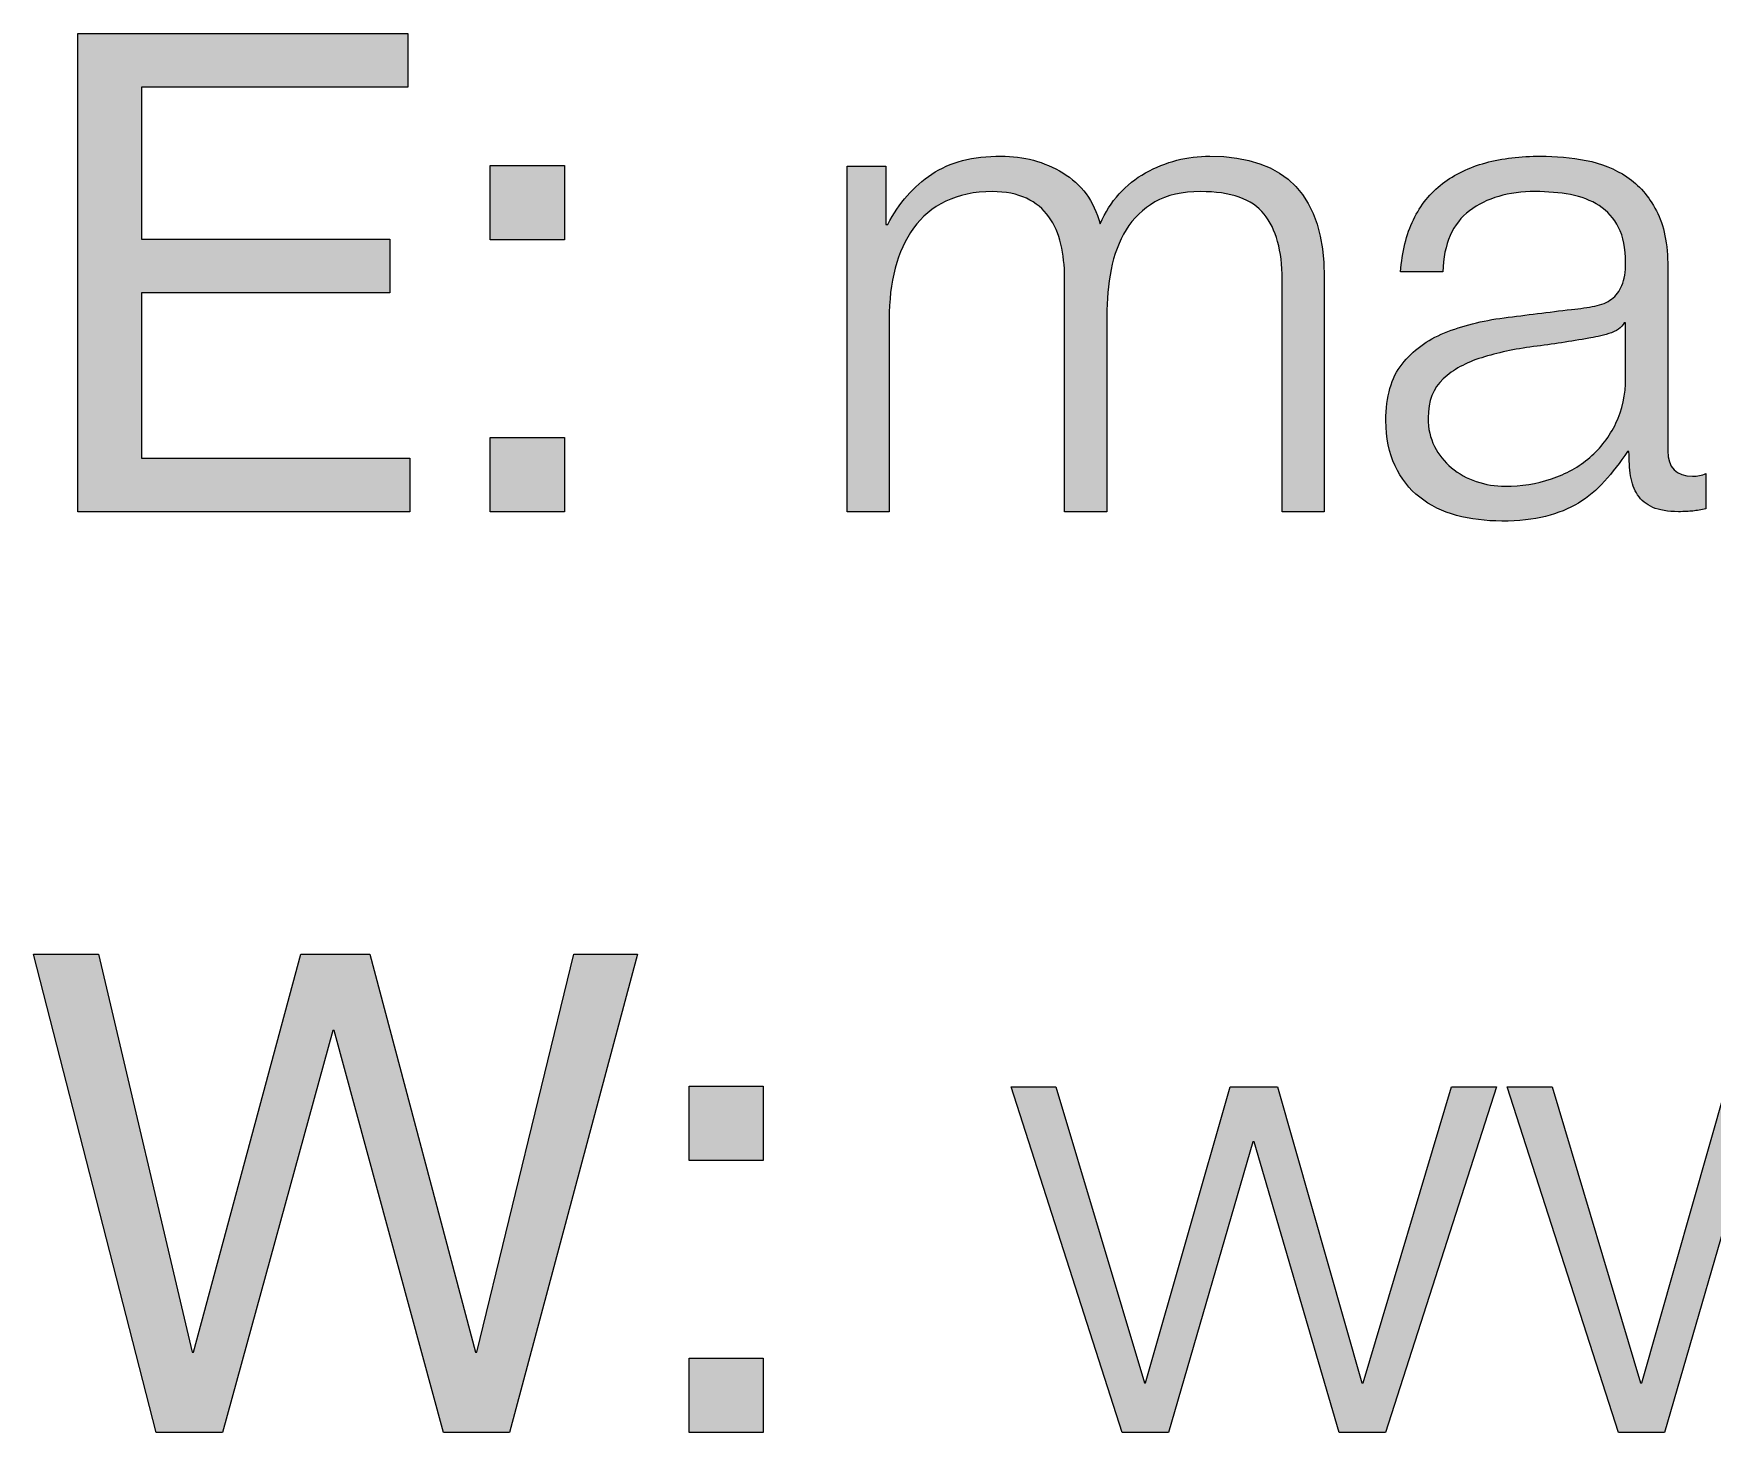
# Paper-space layout 'A4mask' of a CAD drawing. Extents: x 62 to 256, y -11 to 268.
# Drawn here: x 212.61 to 219.64, y 231.59 to 237.45 of the extents above; entities that cross this region are included whole.
import ezdxf
from ezdxf.enums import TextEntityAlignment as Align

# ---------------------------------------------------------------- set-up
doc = ezdxf.new("R2010")
doc.units = 0
doc.layers.get('0').update_dxf_attribs({"linetype": 'CONTINUOUS'})
doc.layers.get('Defpoints').update_dxf_attribs({"linetype": 'CONTINUOUS'})
doc.layers.add('JPP_Mask', color=7, linetype='CONTINUOUS')
doc.styles.add('JPP', font='arial.ttf')

# ---------------------------------------------------------------- blocks, each defined once
blk = doc.blocks.new('A4mask')
at = {"true_color": 0x0081c6}
for points in [[(146.0281, 241.4189), (144.9045, 241.4189), (144.9045, 242.1112), (145.9439, 242.1112), (145.9439, 242.3352), (144.9045, 242.3352), (144.9045, 242.9714), (146.0199, 242.9714), (146.0199, 243.1954), (144.6384, 243.1954), (144.6384, 241.1949), (146.0281, 241.1949)], [(146.6752, 242.6434), (146.3643, 242.6434), (146.3643, 242.3325), (146.6752, 242.3325)], [(146.6752, 241.5058), (146.3643, 241.5058), (146.3643, 241.1949), (146.6752, 241.1949)], [(144.7253, 239.3429), (144.4534, 239.3429), (144.9661, 237.3424), (145.2435, 237.3424), (145.7059, 239.0234), (145.7117, 239.0234), (146.1683, 237.3424), (146.4457, 237.3424), (146.9806, 239.3429), (146.7145, 239.3429), (146.3082, 237.6786), (146.3027, 237.6786), (145.8601, 239.3429), (145.5715, 239.3429), (145.1231, 237.6786), (145.1176, 237.6786)], [(147.5073, 238.7908), (147.1964, 238.7908), (147.1964, 238.4799), (147.5073, 238.4799)], [(147.5073, 237.6533), (147.1964, 237.6533), (147.1964, 237.3424), (147.5073, 237.3424)]]:
    blk.add_hatch(color=142, dxfattribs=at).paths.add_polyline_path(points)
at = {"true_color": 0x004a91}
h = blk.add_hatch(color=154, dxfattribs=at)
edge = h.paths.add_edge_path()
edge.add_spline(control_points=[(148.7608, 242.6126), (148.6835, 242.6594), (148.597, 242.6827), (148.5019, 242.6827)], knot_values=[4, 4, 4, 4, 5, 5, 5, 5], degree=3, periodic=0)
edge.add_spline(control_points=[(148.5019, 242.6827), (148.3843, 242.6827), (148.2875, 242.6574), (148.2119, 242.6071)], knot_values=[3, 3, 3, 3, 4, 4, 4, 4], degree=3, periodic=0)
edge.add_spline(control_points=[(148.2119, 242.6071), (148.1363, 242.5565), (148.0751, 242.4867), (148.0282, 242.3968)], knot_values=[2, 2, 2, 2, 3, 3, 3, 3], degree=3, periodic=0)
edge.add_spline(control_points=[(148.0282, 242.3968), (148.0282, 242.3968), (148.02, 242.3968), (148.02, 242.3968)], knot_values=[1.00001, 1.00001, 1.00001, 1.00001, 2, 2, 2, 2], degree=3, periodic=0)
edge.add_spline(control_points=[(148.02, 242.3968), (148.02, 242.3968), (148.02, 242.4577), (148.02, 242.5187)], knot_values=[0.5, 0.5, 0.5, 0.5, 1, 1, 1, 1], degree=3, periodic=0)
edge.add_spline(control_points=[(148.02, 242.5187), (148.02, 242.5797), (148.02, 242.6406), (148.02, 242.6406), (148.02, 242.6406), (148.0099, 242.6406), (147.9946, 242.6406)], knot_values=[32.749965, 32.749965, 32.749965, 32.749965, 33.249965, 33.249965, 33.249965, 33.5, 33.5, 33.5, 33.5], degree=3, periodic=0)
edge.add_spline(control_points=[(147.9946, 242.6406), (147.9794, 242.6406), (147.9591, 242.6406), (147.9388, 242.6406)], knot_values=[32.49997, 32.49997, 32.49997, 32.49997, 32.749965, 32.749965, 32.749965, 32.749965], degree=3, periodic=0)
edge.add_spline(control_points=[(147.9388, 242.6406), (147.9286, 242.6406), (147.9185, 242.6406), (147.9089, 242.6406)], knot_values=[32.374972, 32.374972, 32.374972, 32.374972, 32.49997, 32.49997, 32.49997, 32.49997], degree=3, periodic=0)
edge.add_spline(control_points=[(147.9089, 242.6406), (147.8994, 242.6406), (147.8905, 242.6406), (147.8829, 242.6406)], knot_values=[32.249975, 32.249975, 32.249975, 32.249975, 32.374973, 32.374973, 32.374973, 32.374973], degree=3, periodic=0)
edge.add_spline(control_points=[(147.8725, 242.6406), (147.8694, 242.6406), (147.8667, 242.6406), (147.8645, 242.6406)], knot_values=[32.124977, 32.124977, 32.124977, 32.124977, 32.187476, 32.187476, 32.187476, 32.187476], degree=3, periodic=0)
edge.add_spline(control_points=[(147.8575, 242.6406), (147.8575, 242.6406), (147.8575, 242.6406), (147.8575, 242.6406), (147.8575, 242.6406), (147.8575, 242.6406), (147.8575, 242.6406)], knot_values=[31.99998, 31.99998, 31.99998, 31.99998, 32, 32, 32, 32.001445, 32.001445, 32.001445, 32.001445], degree=3, periodic=0)
edge.add_spline(control_points=[(147.8575, 242.6406), (147.8575, 242.6406), (147.8575, 242.2792), (147.8575, 241.9177)], knot_values=[31.49999, 31.49999, 31.49999, 31.49999, 31.99998, 31.99998, 31.99998, 31.99998], degree=3, periodic=0)
edge.add_spline(control_points=[(147.8575, 241.9177), (147.8575, 241.5563), (147.8575, 241.1949), (147.8575, 241.1949), (147.8575, 241.1949), (147.8575, 241.1949), (147.8575, 241.1949)], knot_values=[30.999023, 30.999023, 30.999023, 30.999023, 31.499013, 31.499013, 31.499013, 31.49999, 31.49999, 31.49999, 31.49999], degree=3, periodic=0)
edge.add_spline(control_points=[(147.8651, 241.1949), (147.8675, 241.1949), (147.8705, 241.1949), (147.8738, 241.1949)], knot_values=[30.812504, 30.812504, 30.812504, 30.812504, 30.875002, 30.875002, 30.875002, 30.875002], degree=3, periodic=0)
edge.add_spline(control_points=[(147.8738, 241.1949), (147.8772, 241.1949), (147.881, 241.1949), (147.8851, 241.1949)], knot_values=[30.750005, 30.750005, 30.750005, 30.750005, 30.812504, 30.812504, 30.812504, 30.812504], degree=3, periodic=0)
edge.add_spline(control_points=[(147.8851, 241.1949), (147.8934, 241.1949), (147.903, 241.1949), (147.9134, 241.1949)], knot_values=[30.625007, 30.625007, 30.625007, 30.625007, 30.750005, 30.750005, 30.750005, 30.750005], degree=3, periodic=0)
edge.add_spline(control_points=[(147.9134, 241.1949), (147.9237, 241.1949), (147.9348, 241.1949), (147.9458, 241.1949)], knot_values=[30.50001, 30.50001, 30.50001, 30.50001, 30.625007, 30.625007, 30.625007, 30.625007], degree=3, periodic=0)
edge.add_spline(control_points=[(147.9458, 241.1949), (147.9678, 241.1949), (147.9899, 241.1949), (148.0065, 241.1949)], knot_values=[30.250015, 30.250015, 30.250015, 30.250015, 30.50001, 30.50001, 30.50001, 30.50001], degree=3, periodic=0)
edge.add_spline(control_points=[(148.0065, 241.1949), (148.023, 241.1949), (148.034, 241.1949), (148.034, 241.1949), (148.034, 241.1949), (148.034, 241.1949), (148.034, 241.1949)], knot_values=[29.999532, 29.999532, 29.999532, 29.999532, 30.249547, 30.249547, 30.249547, 30.250015, 30.250015, 30.250015, 30.250015], degree=3, periodic=0)
edge.add_spline(control_points=[(148.034, 241.204), (148.034, 241.2069), (148.034, 241.2106), (148.034, 241.2148)], knot_values=[29.906272, 29.906272, 29.906272, 29.906272, 29.937521, 29.937521, 29.937521, 29.937521], degree=3, periodic=0)
edge.add_spline(control_points=[(148.034, 241.2148), (148.034, 241.2191), (148.034, 241.224), (148.034, 241.2296)], knot_values=[29.875022, 29.875022, 29.875022, 29.875022, 29.906272, 29.906272, 29.906272, 29.906272], degree=3, periodic=0)
edge.add_spline(control_points=[(148.034, 241.2296), (148.034, 241.2406), (148.034, 241.254), (148.034, 241.2693)], knot_values=[29.812524, 29.812524, 29.812524, 29.812524, 29.875022, 29.875022, 29.875022, 29.875022], degree=3, periodic=0)
edge.add_spline(control_points=[(148.034, 241.2693), (148.034, 241.2847), (148.034, 241.302), (148.034, 241.3209)], knot_values=[29.750025, 29.750025, 29.750025, 29.750025, 29.812524, 29.812524, 29.812524, 29.812524], degree=3, periodic=0)
edge.add_spline(control_points=[(148.034, 241.3209), (148.034, 241.3588), (148.034, 241.4029), (148.034, 241.4502)], knot_values=[29.625028, 29.625028, 29.625028, 29.625028, 29.750025, 29.750025, 29.750025, 29.750025], degree=3, periodic=0)
edge.add_spline(control_points=[(148.034, 241.4502), (148.034, 241.592), (148.034, 241.7622), (148.034, 241.8756)], knot_values=[29.250035, 29.250035, 29.250035, 29.250035, 29.625028, 29.625028, 29.625028, 29.625028], degree=3, periodic=0)
edge.add_spline(control_points=[(148.034, 241.8756), (148.034, 241.9513), (148.034, 242.0017), (148.034, 242.0017), (148.034, 242.0783), (148.0422, 242.1488), (148.059, 242.2134)], knot_values=[28, 28, 28, 28, 28.250035, 28.250035, 28.250035, 29.250035, 29.250035, 29.250035, 29.250035], degree=3, periodic=0)
edge.add_spline(control_points=[(148.059, 242.2134), (148.0758, 242.2777), (148.1018, 242.3338), (148.1363, 242.3814)], knot_values=[27, 27, 27, 27, 28, 28, 28, 28], degree=3, periodic=0)
edge.add_spline(control_points=[(148.1363, 242.3814), (148.1708, 242.4293), (148.2156, 242.4665), (148.2707, 242.4936), (148.3258, 242.5206), (148.3908, 242.5343), (148.4653, 242.5343)], knot_values=[25, 25, 25, 25, 26, 26, 26, 27, 27, 27, 27], degree=3, periodic=0)
edge.add_spline(control_points=[(148.4653, 242.5343), (148.5214, 242.5343), (148.569, 242.5247), (148.6083, 242.5062)], knot_values=[24, 24, 24, 24, 25, 25, 25, 25], degree=3, periodic=0)
edge.add_spline(control_points=[(148.6083, 242.5062), (148.6476, 242.4874), (148.6787, 242.4618), (148.702, 242.4293)], knot_values=[23, 23, 23, 23, 24, 24, 24, 24], degree=3, periodic=0)
edge.add_spline(control_points=[(148.702, 242.4293), (148.7256, 242.3964), (148.7424, 242.3581), (148.7526, 242.3143)], knot_values=[22, 22, 22, 22, 23, 23, 23, 23], degree=3, periodic=0)
edge.add_spline(control_points=[(148.7526, 242.3143), (148.7629, 242.2702), (148.768, 242.224), (148.768, 242.1755)], knot_values=[21, 21, 21, 21, 22, 22, 22, 22], degree=3, periodic=0)
edge.add_spline(control_points=[(148.768, 242.1755), (148.768, 242.1755), (148.768, 241.1949), (148.768, 241.1949), (148.768, 241.1949), (148.8121, 241.1949), (148.8562, 241.1949)], knot_values=[19.5, 19.5, 19.5, 19.5, 20.5, 20.5, 20.5, 21, 21, 21, 21], degree=3, periodic=0)
edge.add_spline(control_points=[(148.8562, 241.1949), (148.9004, 241.1949), (148.9445, 241.1949), (148.9445, 241.1949), (148.9445, 241.1949), (148.9445, 241.3994), (148.9445, 241.604)], knot_values=[18.5, 18.5, 18.5, 18.5, 19, 19, 19, 19.5, 19.5, 19.5, 19.5], degree=3, periodic=0)
edge.add_spline(control_points=[(148.9445, 241.604), (148.9445, 241.8085), (148.9445, 242.013), (148.9445, 242.013), (148.9445, 242.0804), (148.9506, 242.145), (148.9626, 242.2076)], knot_values=[17, 17, 17, 17, 17.5, 17.5, 17.5, 18.5, 18.5, 18.5, 18.5], degree=3, periodic=0)
edge.add_spline(control_points=[(148.9626, 242.2076), (148.9749, 242.2702), (148.9958, 242.326), (149.0259, 242.3745)], knot_values=[16, 16, 16, 16, 17, 17, 17, 17], degree=3, periodic=0)
edge.add_spline(control_points=[(149.0259, 242.3745), (149.0556, 242.4231), (149.0957, 242.4618), (149.1463, 242.4908)], knot_values=[15, 15, 15, 15, 16, 16, 16, 16], degree=3, periodic=0)
edge.add_spline(control_points=[(149.1463, 242.4908), (149.1966, 242.5196), (149.2602, 242.5343), (149.3368, 242.5343)], knot_values=[14, 14, 14, 14, 15, 15, 15, 15], degree=3, periodic=0)
edge.add_spline(control_points=[(149.3368, 242.5343), (149.4637, 242.5343), (149.5526, 242.5028), (149.6029, 242.4402)], knot_values=[13, 13, 13, 13, 14, 14, 14, 14], degree=3, periodic=0)
edge.add_spline(control_points=[(149.6029, 242.4402), (149.6535, 242.3776), (149.6785, 242.2866), (149.6785, 242.1673)], knot_values=[12, 12, 12, 12, 13, 13, 13, 13], degree=3, periodic=0)
edge.add_spline(control_points=[(149.6785, 242.1673), (149.6785, 242.1673), (149.6785, 241.1949), (149.6785, 241.1949), (149.6785, 241.1949), (149.7226, 241.1949), (149.7667, 241.1949)], knot_values=[10.5, 10.5, 10.5, 10.5, 11.5, 11.5, 11.5, 12, 12, 12, 12], degree=3, periodic=0)
edge.add_spline(control_points=[(149.7667, 241.1949), (149.8108, 241.1949), (149.855, 241.1949), (149.855, 241.1949), (149.855, 241.1949), (149.855, 241.44), (149.855, 241.6852)], knot_values=[9.5, 9.5, 9.5, 9.5, 10, 10, 10, 10.5, 10.5, 10.5, 10.5], degree=3, periodic=0)
edge.add_spline(control_points=[(149.855, 241.6852), (149.855, 241.9303), (149.855, 242.1755), (149.855, 242.1755), (149.855, 242.5137), (149.6952, 242.6827), (149.3761, 242.6827)], knot_values=[8, 8, 8, 8, 8.5, 8.5, 8.5, 9.5, 9.5, 9.5, 9.5], degree=3, periodic=0)
edge.add_spline(control_points=[(149.3761, 242.6827), (149.2807, 242.6827), (149.1911, 242.6594), (149.107, 242.6126)], knot_values=[7, 7, 7, 7, 8, 8, 8, 8], degree=3, periodic=0)
edge.add_spline(control_points=[(149.107, 242.6126), (149.0228, 242.5661), (148.9595, 242.4949), (148.9164, 242.3998)], knot_values=[6, 6, 6, 6, 7, 7, 7, 7], degree=3, periodic=0)
edge.add_spline(control_points=[(148.9164, 242.3998), (148.8905, 242.4949), (148.8385, 242.5661), (148.7608, 242.6126)], knot_values=[5, 5, 5, 5, 6, 6, 6, 6], degree=3, periodic=0)
h = blk.add_hatch(color=154, dxfattribs=at)
edge = h.paths.add_edge_path()
edge.add_spline(control_points=[(151.2925, 241.4497), (151.2925, 241.4497), (151.2925, 242.2175), (151.2925, 242.2175), (151.2925, 242.3147), (151.2767, 242.3937), (151.2449, 242.4542)], knot_values=[6, 6, 6, 6, 7, 7, 7, 8, 8, 8, 8], degree=3, periodic=0)
edge.add_spline(control_points=[(151.2449, 242.4542), (151.2131, 242.5151), (151.1721, 242.5623), (151.1215, 242.5958)], knot_values=[5, 5, 5, 5, 6, 6, 6, 6], degree=3, periodic=0)
edge.add_spline(control_points=[(151.1215, 242.5958), (151.0712, 242.6293), (151.0141, 242.6523), (150.9508, 242.6646)], knot_values=[4, 4, 4, 4, 5, 5, 5, 5], degree=3, periodic=0)
edge.add_spline(control_points=[(150.9508, 242.6646), (150.8872, 242.6765), (150.8236, 242.6827), (150.7599, 242.6827)], knot_values=[3, 3, 3, 3, 4, 4, 4, 4], degree=3, periodic=0)
edge.add_spline(control_points=[(150.7599, 242.6827), (150.6761, 242.6827), (150.5995, 242.6735), (150.5304, 242.6547), (150.4614, 242.6358), (150.4012, 242.6071), (150.3495, 242.5678)], knot_values=[1, 1, 1, 1, 2, 2, 2, 3, 3, 3, 3], degree=3, periodic=0)
edge.add_spline(control_points=[(150.3495, 242.5678), (150.2982, 242.5284), (150.2575, 242.4782), (150.2278, 242.4166)], knot_values=[0, 0, 0, 0, 1, 1, 1, 1], degree=3, periodic=0)
edge.add_spline(control_points=[(150.2278, 242.4166), (150.198, 242.3547), (150.1802, 242.2818), (150.1744, 242.1981)], knot_values=[41, 41, 41, 41, 42, 42, 42, 42], degree=3, periodic=0)
edge.add_spline(control_points=[(150.1744, 242.1981), (150.1744, 242.1981), (150.3509, 242.1981), (150.3509, 242.1981), (150.3546, 242.3157), (150.3923, 242.4012), (150.4631, 242.4542)], knot_values=[39, 39, 39, 39, 40, 40, 40, 41, 41, 41, 41], degree=3, periodic=0)
edge.add_spline(control_points=[(150.4631, 242.4542), (150.5342, 242.5076), (150.6255, 242.5343), (150.7377, 242.5343)], knot_values=[38, 38, 38, 38, 39, 39, 39, 39], degree=3, periodic=0)
edge.add_spline(control_points=[(150.7377, 242.5343), (150.79, 242.5343), (150.8389, 242.5298), (150.8848, 242.5216)], knot_values=[37, 37, 37, 37, 38, 38, 38, 38], degree=3, periodic=0)
edge.add_spline(control_points=[(150.8848, 242.5216), (150.9306, 242.5131), (150.9706, 242.4977), (151.0052, 242.4754)], knot_values=[36, 36, 36, 36, 37, 37, 37, 37], degree=3, periodic=0)
edge.add_spline(control_points=[(151.0052, 242.4754), (151.0397, 242.4529), (151.0671, 242.4224), (151.0866, 242.3845)], knot_values=[35, 35, 35, 35, 36, 36, 36, 36], degree=3, periodic=0)
edge.add_spline(control_points=[(151.0866, 242.3845), (151.1061, 242.3461), (151.116, 242.2969), (151.116, 242.237)], knot_values=[34, 34, 34, 34, 35, 35, 35, 35], degree=3, periodic=0)
edge.add_spline(control_points=[(151.116, 242.237), (151.116, 242.1981), (151.1109, 242.1662), (151.1006, 242.142), (151.0903, 242.1177), (151.0756, 242.0985), (151.0572, 242.0845)], knot_values=[32, 32, 32, 32, 33, 33, 33, 34, 34, 34, 34], degree=3, periodic=0)
edge.add_spline(control_points=[(151.0572, 242.0845), (151.0383, 242.0705), (151.0151, 242.0606), (150.987, 242.0551), (150.959, 242.0496), (150.9265, 242.0448), (150.8889, 242.0411)], knot_values=[30, 30, 30, 30, 31, 31, 31, 32, 32, 32, 32], degree=3, periodic=0)
edge.add_spline(control_points=[(150.8889, 242.0411), (150.7938, 242.0298), (150.6997, 242.0181), (150.6074, 242.0062)], knot_values=[29, 29, 29, 29, 30, 30, 30, 30], degree=3, periodic=0)
edge.add_spline(control_points=[(150.6074, 242.0062), (150.5151, 241.9939), (150.4319, 241.973), (150.3581, 241.9429)], knot_values=[28, 28, 28, 28, 29, 29, 29, 29], degree=3, periodic=0)
edge.add_spline(control_points=[(150.3581, 241.9429), (150.2842, 241.9131), (150.225, 241.8697), (150.1802, 241.8126)], knot_values=[27, 27, 27, 27, 28, 28, 28, 28], degree=3, periodic=0)
edge.add_spline(control_points=[(150.1802, 241.8126), (150.1354, 241.7558), (150.1128, 241.6768), (150.1128, 241.5759)], knot_values=[26, 26, 26, 26, 27, 27, 27, 27], degree=3, periodic=0)
edge.add_spline(control_points=[(150.1128, 241.5759), (150.1128, 241.5031), (150.1255, 241.4401), (150.1508, 241.3868)], knot_values=[25, 25, 25, 25, 26, 26, 26, 26], degree=3, periodic=0)
edge.add_spline(control_points=[(150.1508, 241.3868), (150.1758, 241.3338), (150.2103, 241.2896), (150.2544, 241.2551)], knot_values=[24, 24, 24, 24, 25, 25, 25, 25], degree=3, periodic=0)
edge.add_spline(control_points=[(150.2544, 241.2551), (150.2982, 241.2206), (150.3495, 241.1952), (150.4083, 241.1795), (150.4672, 241.1638), (150.5304, 241.1556), (150.5975, 241.1556)], knot_values=[22, 22, 22, 22, 23, 23, 23, 24, 24, 24, 24], degree=3, periodic=0)
edge.add_spline(control_points=[(150.5975, 241.1556), (150.6686, 241.1556), (150.7298, 241.1624), (150.7811, 241.1754), (150.8325, 241.1884), (150.8783, 241.2069), (150.9183, 241.2312)], knot_values=[20, 20, 20, 20, 21, 21, 21, 22, 22, 22, 22], degree=3, periodic=0)
edge.add_spline(control_points=[(150.9183, 241.2312), (150.9587, 241.2554), (150.9949, 241.2859), (151.0277, 241.3225)], knot_values=[19, 19, 19, 19, 20, 20, 20, 20], degree=3, periodic=0)
edge.add_spline(control_points=[(151.0277, 241.3225), (151.0602, 241.3587), (151.0927, 241.4005), (151.1242, 241.447)], knot_values=[18, 18, 18, 18, 19, 19, 19, 19], degree=3, periodic=0)
edge.add_spline(control_points=[(151.13, 241.447), (151.13, 241.4097), (151.1324, 241.3755), (151.1368, 241.3447)], knot_values=[16, 16, 16, 16, 17, 17, 17, 17], degree=3, periodic=0)
edge.add_spline(control_points=[(151.1368, 241.3447), (151.1416, 241.3139), (151.1516, 241.2872), (151.1663, 241.265)], knot_values=[15, 15, 15, 15, 16, 16, 16, 16], degree=3, periodic=0)
edge.add_spline(control_points=[(151.1663, 241.265), (151.1813, 241.2424), (151.2022, 241.2253), (151.2295, 241.213)], knot_values=[14, 14, 14, 14, 15, 15, 15, 15], degree=3, periodic=0)
edge.add_spline(control_points=[(151.2295, 241.213), (151.2566, 241.2011), (151.2925, 241.1949), (151.3373, 241.1949)], knot_values=[13, 13, 13, 13, 14, 14, 14, 14], degree=3, periodic=0)
edge.add_spline(control_points=[(151.3373, 241.1949), (151.3616, 241.1949), (151.3817, 241.1959), (151.3975, 241.1976)], knot_values=[12, 12, 12, 12, 13, 13, 13, 13], degree=3, periodic=0)
edge.add_spline(control_points=[(151.3975, 241.1976), (151.4135, 241.1997), (151.4317, 241.2024), (151.4522, 241.2062)], knot_values=[11, 11, 11, 11, 12, 12, 12, 12], degree=3, periodic=0)
edge.add_spline(control_points=[(151.4522, 241.2062), (151.4522, 241.2062), (151.4522, 241.3546), (151.4522, 241.3546), (151.4354, 241.3471), (151.4166, 241.3433), (151.3961, 241.3433)], knot_values=[9, 9, 9, 9, 10, 10, 10, 11, 11, 11, 11], degree=3, periodic=0)
edge.add_spline(control_points=[(151.3961, 241.3433), (151.327, 241.3433), (151.2925, 241.3789), (151.2925, 241.4497)], knot_values=[8, 8, 8, 8, 9, 9, 9, 9], degree=3, periodic=0)
edge = h.paths.add_edge_path(flags=16)
edge.add_spline(control_points=[(151.1102, 241.985), (151.1102, 241.985), (151.116, 241.985), (151.116, 241.985), (151.116, 241.985), (151.116, 241.7551), (151.116, 241.7551), (151.116, 241.6843), (151.1023, 241.6207), (151.0753, 241.5646)], knot_values=[13, 13, 13, 13, 13.99998, 13.99998, 13.99998, 14.99998, 14.99998, 14.99998, 15.99998, 15.99998, 15.99998, 15.99998], degree=3, periodic=0)
edge.add_spline(control_points=[(151.0753, 241.5646), (151.0483, 241.5089), (151.0117, 241.461), (150.9662, 241.422)], knot_values=[12, 12, 12, 12, 13, 13, 13, 13], degree=3, periodic=0)
edge.add_spline(control_points=[(150.9662, 241.422), (150.9204, 241.3827), (150.8667, 241.3526), (150.8051, 241.3321)], knot_values=[11, 11, 11, 11, 12, 12, 12, 12], degree=3, periodic=0)
edge.add_spline(control_points=[(150.8051, 241.3321), (150.7432, 241.3115), (150.6789, 241.3013), (150.6115, 241.3013)], knot_values=[10, 10, 10, 10, 11, 11, 11, 11], degree=3, periodic=0)
edge.add_spline(control_points=[(150.6115, 241.3013), (150.5705, 241.3013), (150.5304, 241.3078), (150.4911, 241.3211)], knot_values=[9, 9, 9, 9, 10, 10, 10, 10], degree=3, periodic=0)
edge.add_spline(control_points=[(150.4911, 241.3211), (150.4518, 241.3341), (150.4172, 241.3533), (150.3875, 241.3786)], knot_values=[8, 8, 8, 8, 9, 9, 9, 9], degree=3, periodic=0)
edge.add_spline(control_points=[(150.3875, 241.3786), (150.3577, 241.4035), (150.3338, 241.4336), (150.316, 241.4682), (150.2982, 241.5027), (150.2893, 241.5424), (150.2893, 241.5872)], knot_values=[6, 6, 6, 6, 7, 7, 7, 8, 8, 8, 8], degree=3, periodic=0)
edge.add_spline(control_points=[(150.2893, 241.5872), (150.2893, 241.658), (150.3105, 241.7127), (150.3526, 241.751)], knot_values=[5, 5, 5, 5, 6, 6, 6, 6], degree=3, periodic=0)
edge.add_spline(control_points=[(150.3526, 241.751), (150.3943, 241.7893), (150.448, 241.8188), (150.5137, 241.8393)], knot_values=[4, 4, 4, 4, 5, 5, 5, 5], degree=3, periodic=0)
edge.add_spline(control_points=[(150.5137, 241.8393), (150.579, 241.8598), (150.6512, 241.8752), (150.7305, 241.8854)], knot_values=[3, 3, 3, 3, 4, 4, 4, 4], degree=3, periodic=0)
edge.add_spline(control_points=[(150.7305, 241.8854), (150.8102, 241.8957), (150.8872, 241.9073), (150.9617, 241.9207)], knot_values=[2, 2, 2, 2, 3, 3, 3, 3], degree=3, periodic=0)
edge.add_spline(control_points=[(150.9617, 241.9207), (150.986, 241.9244), (151.0141, 241.9309), (151.0459, 241.9402), (151.0777, 241.9494), (151.0992, 241.9645), (151.1102, 241.985)], knot_values=[0, 0, 0, 0, 1, 1, 1, 2, 2, 2, 2], degree=3, periodic=0)
for points in [[(149.5557, 238.5583), (149.5612, 238.5583), (149.9172, 237.3424), (150.1104, 237.3424), (150.5756, 238.7881), (150.3878, 238.7881), (150.0181, 237.5496), (150.0123, 237.5496), (149.6593, 238.7881), (149.4603, 238.7881), (149.1073, 237.5496), (149.1018, 237.5496), (148.7318, 238.7881), (148.5443, 238.7881), (149.0091, 237.3424), (149.2027, 237.3424)], [(152.652, 238.7881), (152.4642, 238.7881), (152.0945, 237.5496), (152.0887, 237.5496), (151.7357, 238.7881), (151.5367, 238.7881), (151.1837, 237.5496), (151.1782, 237.5496), (150.8082, 238.7881), (150.6207, 238.7881), (151.0855, 237.3424), (151.2791, 237.3424), (151.6321, 238.5583), (151.6376, 238.5583), (151.9936, 237.3424), (152.1869, 237.3424)]]:
    blk.add_hatch(color=154, dxfattribs=at).paths.add_polyline_path(points)
at = {"layer": 'Defpoints', "color": 142, "true_color": 0x0081c6}
for points in [[(146.0199, 243.1954), (146.0199, 242.9714), (144.9045, 242.9714), (144.9045, 242.3352), (145.9439, 242.3352), (145.9439, 242.1112), (144.9045, 242.1112), (144.9045, 241.4189), (146.0281, 241.4189), (146.0281, 241.1949), (144.6384, 241.1949), (144.6384, 243.1954), (146.0199, 243.1954)], [(146.3643, 242.3325), (146.3643, 242.6434), (146.6752, 242.6434), (146.6752, 242.3325), (146.3643, 242.3325)], [(146.6752, 241.5058), (146.6752, 241.1949), (146.3643, 241.1949), (146.3643, 241.5058), (146.6752, 241.5058)], [(146.1683, 237.3424), (145.7117, 239.0234), (145.7059, 239.0234), (145.2435, 237.3424), (144.9661, 237.3424), (144.4534, 239.3429), (144.7253, 239.3429), (145.1176, 237.6786), (145.1231, 237.6786), (145.5715, 239.3429), (145.8601, 239.3429), (146.3027, 237.6786), (146.3082, 237.6786), (146.7145, 239.3429), (146.9806, 239.3429), (146.4457, 237.3424), (146.1683, 237.3424)], [(147.1964, 238.4799), (147.1964, 238.7908), (147.5073, 238.7908), (147.5073, 238.4799), (147.1964, 238.4799)], [(147.5073, 237.6533), (147.5073, 237.3424), (147.1964, 237.3424), (147.1964, 237.6533), (147.5073, 237.6533)]]:
    blk.add_lwpolyline(points, dxfattribs=at)
at = {"layer": 'Defpoints', "color": 154, "true_color": 0x004a91}
for points in [[(148.7318, 238.7881), (149.1018, 237.5496), (149.1073, 237.5496), (149.4603, 238.7881), (149.6593, 238.7881), (150.0123, 237.5496), (150.0181, 237.5496), (150.3878, 238.7881), (150.5756, 238.7881), (150.1104, 237.3424), (149.9172, 237.3424), (149.5612, 238.5583), (149.5557, 238.5583), (149.2027, 237.3424), (149.0091, 237.3424), (148.5443, 238.7881), (148.7318, 238.7881)], [(150.8082, 238.7881), (151.1782, 237.5496), (151.1837, 237.5496), (151.5367, 238.7881), (151.7357, 238.7881), (152.0887, 237.5496), (152.0945, 237.5496), (152.4642, 238.7881), (152.652, 238.7881), (152.1869, 237.3424), (151.9936, 237.3424), (151.6376, 238.5583), (151.6321, 238.5583), (151.2791, 237.3424), (151.0855, 237.3424), (150.6207, 238.7881), (150.8082, 238.7881)]]:
    blk.add_lwpolyline(points, dxfattribs=at)
for points, knots in [([(148.2119, 242.6071), (148.2875, 242.6574), (148.3843, 242.6827), (148.5019, 242.6827), (148.597, 242.6827), (148.6835, 242.6594), (148.7608, 242.6126)], [3, 3, 3, 3, 4, 4, 4, 5, 5, 5, 5]), ([(149.107, 242.6126), (149.1911, 242.6594), (149.2807, 242.6827), (149.3761, 242.6827), (149.6952, 242.6827), (149.855, 242.5137), (149.855, 242.1755)], [7, 7, 7, 7, 8, 8, 8, 9, 9, 9, 9]), ([(150.3495, 242.5678), (150.4012, 242.6071), (150.4614, 242.6358), (150.5304, 242.6547), (150.5995, 242.6735), (150.6761, 242.6827), (150.7599, 242.6827), (150.8236, 242.6827), (150.8872, 242.6765), (150.9508, 242.6646)], [1, 1, 1, 1, 2, 2, 2, 3, 3, 3, 4, 4, 4, 4]), ([(148.6083, 242.5062), (148.569, 242.5247), (148.5214, 242.5343), (148.4653, 242.5343), (148.3908, 242.5343), (148.3258, 242.5206), (148.2707, 242.4936), (148.2156, 242.4665), (148.1708, 242.4293), (148.1363, 242.3814)], [24, 24, 24, 24, 25, 25, 25, 26, 26, 26, 27, 27, 27, 27]), ([(149.6029, 242.4402), (149.5526, 242.5028), (149.4637, 242.5343), (149.3368, 242.5343), (149.2602, 242.5343), (149.1966, 242.5196), (149.1463, 242.4908)], [13, 13, 13, 13, 14, 14, 14, 15, 15, 15, 15]), ([(150.8848, 242.5216), (150.8389, 242.5298), (150.79, 242.5343), (150.7377, 242.5343), (150.6255, 242.5343), (150.5342, 242.5076), (150.4631, 242.4542)], [37, 37, 37, 37, 38, 38, 38, 39, 39, 39, 39]), ([(151.0572, 242.0845), (151.0756, 242.0985), (151.0903, 242.1177), (151.1006, 242.142), (151.1109, 242.1662), (151.116, 242.1981), (151.116, 242.237), (151.116, 242.2969), (151.1061, 242.3461), (151.0866, 242.3845)], [32, 32, 32, 32, 33, 33, 33, 34, 34, 34, 35, 35, 35, 35]), ([(150.8889, 242.0411), (150.9265, 242.0448), (150.959, 242.0496), (150.987, 242.0551), (151.0151, 242.0606), (151.0383, 242.0705), (151.0572, 242.0845)], [30, 30, 30, 30, 31, 31, 31, 32, 32, 32, 32]), ([(151.1102, 241.985), (151.0992, 241.9645), (151.0777, 241.9494), (151.0459, 241.9402), (151.0141, 241.9309), (150.986, 241.9244), (150.9617, 241.9207)], [0, 0, 0, 0, 1, 1, 1, 2, 2, 2, 2]), ([(150.1508, 241.3868), (150.1255, 241.4401), (150.1128, 241.5031), (150.1128, 241.5759), (150.1128, 241.6768), (150.1354, 241.7558), (150.1802, 241.8126)], [25, 25, 25, 25, 26, 26, 26, 27, 27, 27, 27]), ([(150.3526, 241.751), (150.3105, 241.7127), (150.2893, 241.658), (150.2893, 241.5872), (150.2893, 241.5424), (150.2982, 241.5027), (150.316, 241.4682), (150.3338, 241.4336), (150.3577, 241.4035), (150.3875, 241.3786)], [5, 5, 5, 5, 6, 6, 6, 7, 7, 7, 8, 8, 8, 8]), ([(151.2925, 241.4497), (151.2925, 241.3789), (151.327, 241.3433), (151.3961, 241.3433), (151.4166, 241.3433), (151.4354, 241.3471), (151.4522, 241.3546)], [8, 8, 8, 8, 9, 9, 9, 10, 10, 10, 10]), ([(150.4911, 241.3211), (150.5304, 241.3078), (150.5705, 241.3013), (150.6115, 241.3013), (150.6789, 241.3013), (150.7432, 241.3115), (150.8051, 241.3321)], [9, 9, 9, 9, 10, 10, 10, 11, 11, 11, 11]), ([(150.9183, 241.2312), (150.8783, 241.2069), (150.8325, 241.1884), (150.7811, 241.1754), (150.7298, 241.1624), (150.6686, 241.1556), (150.5975, 241.1556), (150.5304, 241.1556), (150.4672, 241.1638), (150.4083, 241.1795), (150.3495, 241.1952), (150.2982, 241.2206), (150.2544, 241.2551)], [20, 20, 20, 20, 21, 21, 21, 22, 22, 22, 23, 23, 23, 24, 24, 24, 24]), ([(151.3975, 241.1976), (151.3817, 241.1959), (151.3616, 241.1949), (151.3373, 241.1949), (151.2925, 241.1949), (151.2566, 241.2011), (151.2295, 241.213)], [12, 12, 12, 12, 13, 13, 13, 14, 14, 14, 14])]:
    blk.add_open_spline(points, degree=3, knots=knots, dxfattribs=at)
for points in [[(147.8575, 241.1949), (147.8575, 241.1949), (147.8575, 242.6406), (147.8575, 242.6406)], [(147.8575, 242.6406), (147.8575, 242.6406), (148.02, 242.6406), (148.02, 242.6406)], [(148.02, 242.6406), (148.02, 242.6406), (148.02, 242.3968), (148.02, 242.3968)], [(148.0282, 242.3968), (148.0751, 242.4867), (148.1363, 242.5565), (148.2119, 242.6071)], [(148.7608, 242.6126), (148.8385, 242.5661), (148.8905, 242.4949), (148.9164, 242.3998)], [(148.9164, 242.3998), (148.9595, 242.4949), (149.0228, 242.5661), (149.107, 242.6126)], [(150.9508, 242.6646), (151.0141, 242.6523), (151.0712, 242.6293), (151.1215, 242.5958)], [(150.2278, 242.4166), (150.2575, 242.4782), (150.2982, 242.5284), (150.3495, 242.5678)], [(151.1215, 242.5958), (151.1721, 242.5623), (151.2131, 242.5151), (151.2449, 242.4542)], [(148.702, 242.4293), (148.6787, 242.4618), (148.6476, 242.4874), (148.6083, 242.5062)], [(149.1463, 242.4908), (149.0957, 242.4618), (149.0556, 242.4231), (149.0259, 242.3745)], [(151.0052, 242.4754), (150.9706, 242.4977), (150.9306, 242.5131), (150.8848, 242.5216)], [(151.0866, 242.3845), (151.0671, 242.4224), (151.0397, 242.4529), (151.0052, 242.4754)], [(148.02, 242.3968), (148.02, 242.3968), (148.0282, 242.3968), (148.0282, 242.3968)], [(148.7526, 242.3143), (148.7424, 242.3581), (148.7256, 242.3964), (148.702, 242.4293)], [(149.6785, 242.1673), (149.6785, 242.2866), (149.6535, 242.3776), (149.6029, 242.4402)], [(150.1744, 242.1981), (150.1802, 242.2818), (150.198, 242.3547), (150.2278, 242.4166)], [(150.4631, 242.4542), (150.3923, 242.4012), (150.3546, 242.3157), (150.3509, 242.1981)], [(151.2449, 242.4542), (151.2767, 242.3937), (151.2925, 242.3147), (151.2925, 242.2175)], [(148.1363, 242.3814), (148.1018, 242.3338), (148.0758, 242.2777), (148.059, 242.2134)], [(149.0259, 242.3745), (148.9958, 242.326), (148.9749, 242.2702), (148.9626, 242.2076)], [(148.768, 242.1755), (148.768, 242.224), (148.7629, 242.2702), (148.7526, 242.3143)], [(148.059, 242.2134), (148.0422, 242.1488), (148.034, 242.0783), (148.034, 242.0017)], [(148.9626, 242.2076), (148.9506, 242.145), (148.9445, 242.0804), (148.9445, 242.013)], [(150.3509, 242.1981), (150.3509, 242.1981), (150.1744, 242.1981), (150.1744, 242.1981)], [(151.2925, 242.2175), (151.2925, 242.2175), (151.2925, 241.4497), (151.2925, 241.4497)], [(148.768, 241.1949), (148.768, 241.1949), (148.768, 242.1755), (148.768, 242.1755)], [(149.6785, 241.1949), (149.6785, 241.1949), (149.6785, 242.1673), (149.6785, 242.1673)], [(149.855, 242.1755), (149.855, 242.1755), (149.855, 241.1949), (149.855, 241.1949)], [(150.6074, 242.0062), (150.6997, 242.0181), (150.7938, 242.0298), (150.8889, 242.0411)], [(148.034, 242.0017), (148.034, 242.0017), (148.034, 241.1949), (148.034, 241.1949)], [(148.9445, 242.013), (148.9445, 242.013), (148.9445, 241.1949), (148.9445, 241.1949)], [(150.3581, 241.9429), (150.4319, 241.973), (150.5151, 241.9939), (150.6074, 242.0062)], [(151.116, 241.985), (151.116, 241.985), (151.1102, 241.985), (151.1102, 241.985)], [(151.116, 241.7551), (151.116, 241.7551), (151.116, 241.985), (151.116, 241.985)], [(150.1802, 241.8126), (150.225, 241.8697), (150.2842, 241.9131), (150.3581, 241.9429)], [(150.9617, 241.9207), (150.8872, 241.9073), (150.8102, 241.8957), (150.7305, 241.8854)], [(150.5137, 241.8393), (150.448, 241.8188), (150.3943, 241.7893), (150.3526, 241.751)], [(150.7305, 241.8854), (150.6512, 241.8752), (150.579, 241.8598), (150.5137, 241.8393)], [(151.0753, 241.5646), (151.1023, 241.6207), (151.116, 241.6843), (151.116, 241.7551)], [(150.9662, 241.422), (151.0117, 241.461), (151.0483, 241.5089), (151.0753, 241.5646)], [(150.8051, 241.3321), (150.8667, 241.3526), (150.9204, 241.3827), (150.9662, 241.422)], [(151.1242, 241.447), (151.0927, 241.4005), (151.0602, 241.3587), (151.0277, 241.3225)], [(151.13, 241.447), (151.13, 241.447), (151.1242, 241.447), (151.1242, 241.447)], [(151.1368, 241.3447), (151.1324, 241.3755), (151.13, 241.4097), (151.13, 241.447)], [(150.2544, 241.2551), (150.2103, 241.2896), (150.1758, 241.3338), (150.1508, 241.3868)], [(150.3875, 241.3786), (150.4172, 241.3533), (150.4518, 241.3341), (150.4911, 241.3211)], [(151.1663, 241.265), (151.1516, 241.2872), (151.1416, 241.3139), (151.1368, 241.3447)], [(151.4522, 241.3546), (151.4522, 241.3546), (151.4522, 241.2062), (151.4522, 241.2062)], [(151.0277, 241.3225), (150.9949, 241.2859), (150.9587, 241.2554), (150.9183, 241.2312)], [(151.2295, 241.213), (151.2022, 241.2253), (151.1813, 241.2424), (151.1663, 241.265)], [(148.034, 241.1949), (148.034, 241.1949), (147.8575, 241.1949), (147.8575, 241.1949)], [(148.9445, 241.1949), (148.9445, 241.1949), (148.768, 241.1949), (148.768, 241.1949)], [(149.855, 241.1949), (149.855, 241.1949), (149.6785, 241.1949), (149.6785, 241.1949)], [(151.4522, 241.2062), (151.4317, 241.2024), (151.4135, 241.1997), (151.3975, 241.1976)]]:
    blk.add_open_spline(points, degree=3, dxfattribs=at)
at = {"color": 7, "style": 'JPP'}
for tag, p in [('Client', (16.17, 271.1)), ('Project1', (16.17, 262.4196)), ('Project2', (16.17, 256.9196)), ('Title1', (16.17, 246.6494))]:
    blk.add_attdef(tag, text='', height=2.2, dxfattribs=at).set_placement(p, align=Align.MIDDLE_LEFT)
at = {"color": 2, "style": 'JPP'}
for tag, p in [('Date', (94.85, 266)), ('Drawn', (94.85, 256)), ('Checked', (94.85, 245.5)), ('Scale', (94.85, 236))]:
    blk.add_attdef(tag, text='', height=1.3333, dxfattribs=at).set_placement(p, align=Align.MIDDLE_CENTER)
at = {"color": 6, "style": 'JPP'}
for tag, p in [('Ref', (15.9534, 238.8762)), ('DrgNo.', (51.8832, 238.8762)), ('Rev', (75.3007, 238.8762))]:
    blk.add_attdef(tag, text='', height=2.2, dxfattribs=at).set_placement(p, align=Align.MIDDLE_LEFT)

psp = doc.layouts.new('A4mask')

# ---------------------------------------------------------------- block references
at = {"layer": 'JPP_Mask'}
psp.add_blockref('A4mask', (68.1578, -5.7489), dxfattribs=at)

doc.saveas('drawing.dxf')
